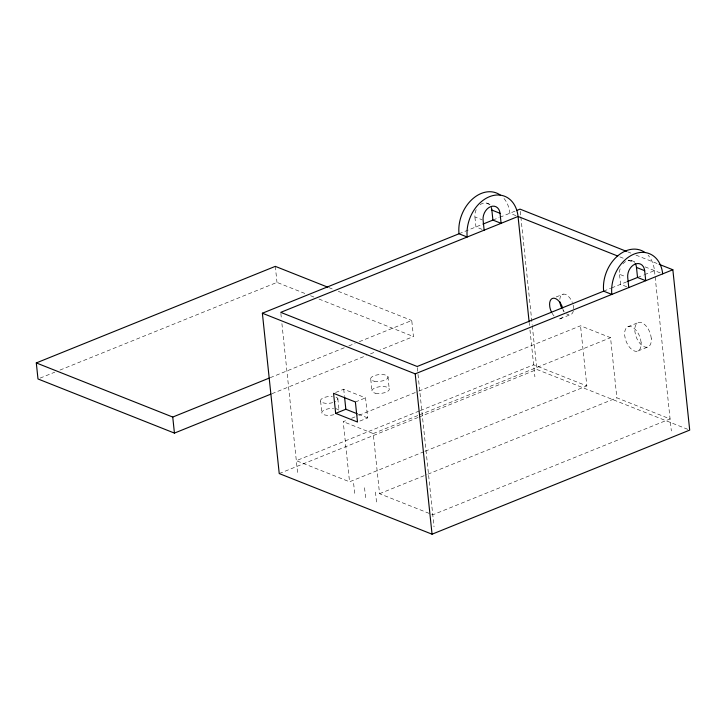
<?xml version="1.0" encoding="UTF-8"?>
<svg xmlns="http://www.w3.org/2000/svg" width="726" height="726" viewBox="0 0 726 726"><rect width="100%" height="100%" fill="white"/><g stroke="black" fill="none" stroke-linecap="round" stroke-linejoin="round"><path stroke-width="0.54" stroke-dasharray="3.63 2.72" d="M40.084 378.11L54.759 372.184M59.995 370.069L276.987 282.396L306.381 294.057M459.004 233.772L481.937 224.506M492.909 220.078L498.889 217.664M499.887 217.256L515.959 210.767M270.235 377.674L344.659 347.6M348.852 345.912L355.141 343.371M359.334 341.674L411.751 320.493L413.439 336.528L379.889 350.086M271.914 393.71L366.258 355.586M370.46 353.898L375.696 351.774M556.143 296.998L563.258 294.121M335.594 392.503L343.734 389.209L365.559 397.875L367.665 417.913L357.501 422.024M603.642 291.162L610.62 288.34M611.619 287.941L627.573 281.488M637.537 277.459L643.526 275.045M644.516 274.646L654.489 270.616A32.797 24.303 -68.4 0 0 648.082 255.234M559.891 318.895L570.064 314.785M355.395 401.986L365.559 397.875M424.093 451.672L349.542 481.792L343.216 421.661L347.418 419.964M351.62 418.267L357.918 415.726M358.971 415.299L417.768 391.541M418.82 391.114L580.528 325.783L610.548 337.69L616.864 397.821L670.08 418.929L432.769 514.816L379.553 493.698L373.237 433.567L343.216 421.661M419.183 411.043L296.326 460.674L349.542 481.792M420.227 410.617L533.637 364.797L586.844 385.914L580.528 325.783M627.854 326.773L638.027 322.662M373.237 433.567L418.385 415.326M419.437 414.9L610.548 337.69M279.229 473.561L418.049 417.477M419.102 417.051L536.886 369.47L689.7 430.101M637.936 350.985L648.109 346.874M425.146 451.245L586.844 385.914M379.553 493.698L426.806 474.604M427.859 474.187L616.864 397.821M627.527 251.777L631.747 253.447M635.958 255.116L658.092 263.901M486.701 203.089L491.82 205.122M631.339 260.471L635.432 262.095M515.995 215.667L509.861 213.235A32.797 24.303 -68.4 0 0 503.454 197.844M619.85 256.868L624.051 258.538M628.253 260.207L634.551 262.703M645.042 266.869L660.633 273.049M476.211 209.66A10.935 8.104 -68.4 0 0 474.904 216.911L482.064 219.751M620.14 268.82A10.935 8.104 -68.4 0 0 619.532 274.292L625.676 276.724M482.1 229.362L475.957 226.929L474.904 216.911M626.729 286.743L620.585 284.311L619.532 274.292M328.833 287.596L334.078 289.683M338.28 291.344L411.751 320.493M310.574 295.718L314.775 297.388M318.977 299.048L413.439 336.528M358.308 414.201L367.665 417.913M654.489 270.616L671.341 430.963M520.261 211.366L520.733 215.849M520.851 216.974L532.167 324.613M532.285 325.738L536.886 369.47M529.263 323.224L529.499 325.475M529.971 329.967L534.899 376.821M417.296 367.619L417.886 373.237M418.004 374.362L434.03 526.84M387.947 376.703L389.218 388.728M370.75 379.281L372.011 391.314M375.46 492.074L376.73 504.098M364.543 487.745L365.813 499.769M343.734 389.209L344.433 395.897M353.635 483.416L354.896 495.441M337.808 398.574L339.078 410.598A8.748 3.385 -6 0 0 335.612 408.684M320.611 401.151L321.872 413.176M280.853 313.478L281.443 319.104M281.915 323.596L297.587 472.708M275.308 266.36L276.987 282.396M573.567 308.731L573.34 306.145A10.935 5.989 68 0 0 572.669 303.432M563.258 311.245L563.176 310.247A10.935 5.989 68 0 0 562.496 307.543M622.863 263.901A10.935 8.104 -68.4 0 1 633.263 261.36M480.167 204.687A10.935 8.104 -68.4 0 1 490.195 205.503M333.987 414.691A8.748 3.385 -6 0 1 321.772 412.74A8.748 3.385 -6 0 1 333.615 408.439M335.993 397.122A8.748 3.385 -6 0 1 334.668 402.032M332.726 402.667A8.748 3.385 -6 0 1 320.511 400.716A8.748 3.385 -6 0 1 332.354 396.405M573.313 311.037A10.935 5.989 68 0 1 566.607 313.904M564.247 311.871A10.935 5.989 68 0 1 563.158 310.501M559.791 299.366A10.935 5.989 68 0 1 564.928 294.212A10.935 5.989 68 0 1 572.351 302.542M562.441 316.999A10.935 5.989 68 0 1 558.221 318.805M554.074 315.982A10.935 5.989 68 0 1 552.005 313.051M651.286 338.289L650.723 335.076A13.113 7.196 68 0 0 640.931 322.462A13.113 7.196 68 0 0 634.86 331.247L635.413 334.459A13.113 7.196 68 0 0 645.214 347.073A13.113 7.196 68 0 0 651.286 338.289M641.112 342.391L640.55 339.178A13.113 7.196 68 0 0 630.758 326.573A13.113 7.196 68 0 0 624.687 335.358L625.249 338.57A13.113 7.196 68 0 0 635.041 351.184A13.113 7.196 68 0 0 641.112 342.391M375.478 393.229A8.748 3.385 -6 0 0 389.263 389.617A8.748 3.385 -6 0 0 377.093 387.221A8.748 3.385 -6 0 0 375.478 393.229M374.217 381.204A8.748 3.385 -6 0 0 388.002 377.593A8.748 3.385 -6 0 0 375.832 375.197A8.748 3.385 -6 0 0 374.217 381.204"/><path stroke-width="1.09" d="M270.871 394.127L174.431 433.095L37.988 378.963L36.3 362.927L275.308 266.36L327.78 287.178M659.144 264.318L672.848 269.754L689.7 430.101L432.052 534.2L279.229 473.561L262.376 313.224L459.004 233.772L467.19 237.021A32.797 24.303 -68.4 0 1 489.46 196.692A32.797 24.303 -68.4 0 1 518.046 216.475L617.753 256.042M482.935 224.107L492.909 220.078L501.094 223.327L500.042 213.308A10.935 8.104 -68.4 0 0 490.513 206.71A10.935 8.104 -68.4 0 0 483.089 220.15L484.142 230.178M516.976 210.358L520.025 209.124L626.474 251.35M36.3 362.927L172.743 417.06L269.183 378.101M662.675 273.865A32.797 24.303 -68.4 0 0 634.088 254.073A32.797 24.303 -68.4 0 0 611.827 294.411L603.642 291.162L417.178 366.494L280.735 312.361L518.046 216.475L529.145 322.099M627.573 281.488L637.537 277.459L645.723 280.708L644.67 270.689A10.935 8.104 -68.4 0 0 635.141 264.092A10.935 8.104 -68.4 0 0 627.718 277.541L628.78 287.56M262.376 313.224L415.199 373.854L672.848 269.754M335.666 413.366L357.501 422.024L355.395 401.986L333.561 393.32L335.666 413.366L345.839 409.255L357.274 413.793M491.293 207.582A10.935 8.104 -68.4 0 1 491.856 210.059L500.042 213.308M635.25 263.529A10.935 8.104 -68.4 0 1 636.484 267.44L644.67 270.689M636.484 267.44L637.537 277.459M491.856 210.059L492.909 220.078M415.199 373.854L432.052 534.2M344.551 397.004L345.839 409.255M172.743 417.06L174.431 433.095M559.891 301.771L559.982 302.76A10.935 5.989 68 0 0 561.742 308.105M603.642 291.162A32.797 24.303 -68.4 0 1 616.41 257.04A32.797 24.303 -68.4 0 1 644.806 252.367M459.004 233.772A32.797 24.303 -68.4 0 1 471.782 199.659A32.797 24.303 -68.4 0 1 500.178 194.976M551.569 312.216A10.935 5.989 68 0 1 549.809 306.871L549.591 304.276A10.935 5.989 68 0 1 554.755 298.322A10.935 5.989 68 0 1 562.496 307.543"/></g></svg>
